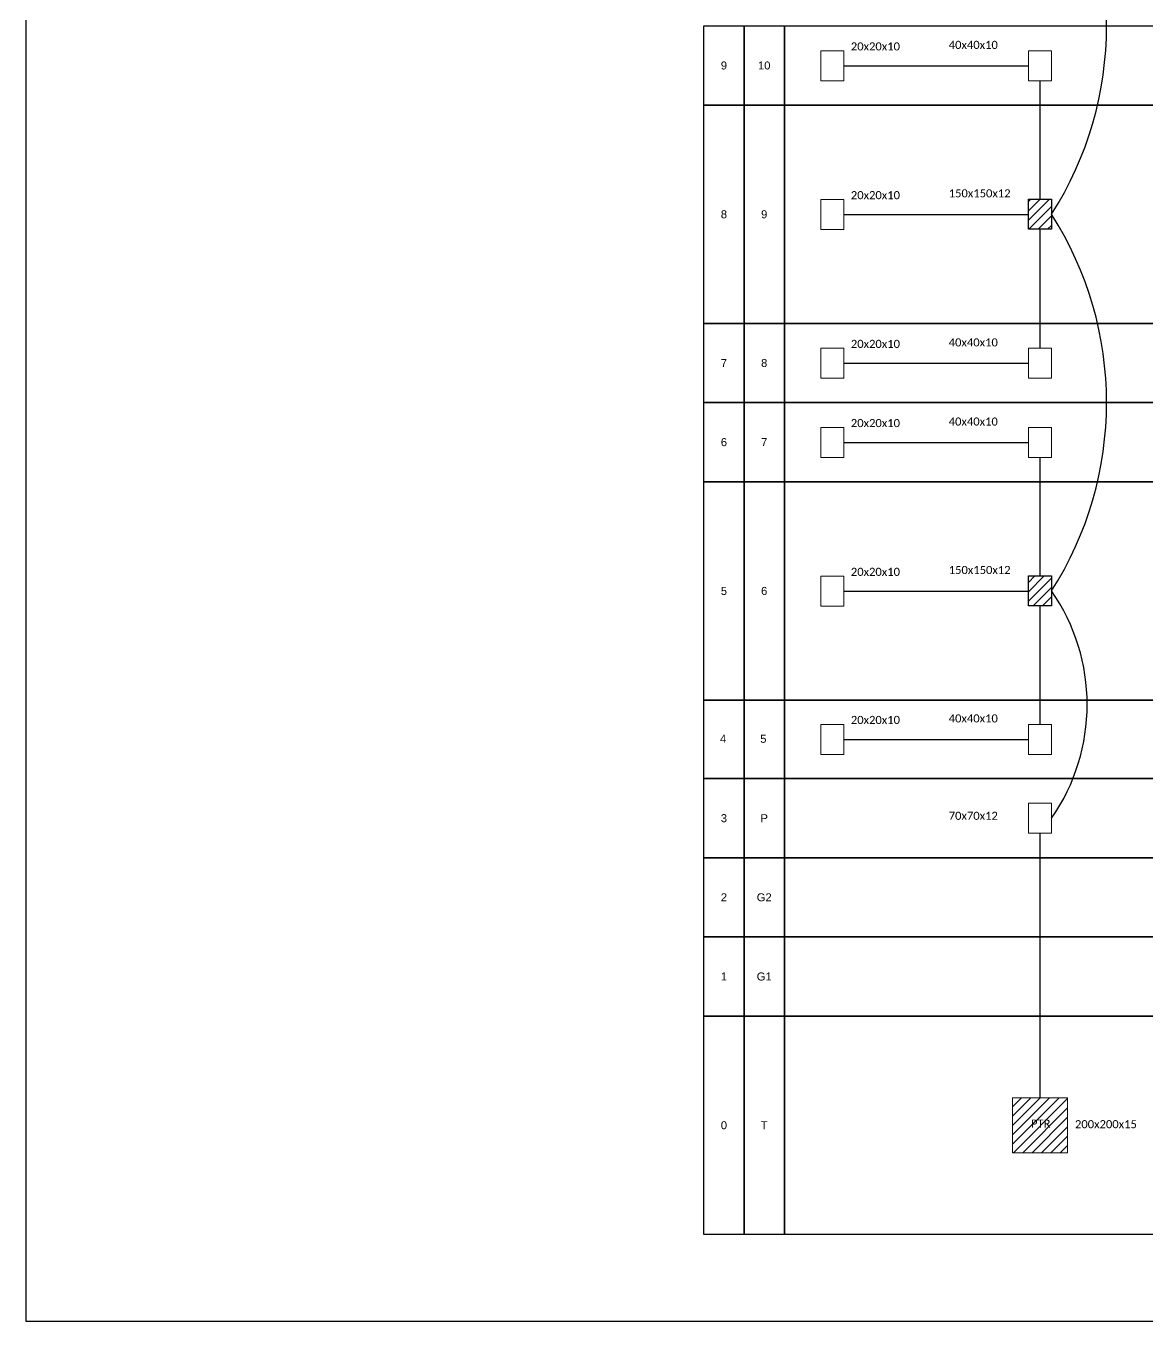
# Model space of a CAD drawing. Extents: x -89 to 1462, y 705 to 1544.
# Drawn here: x 868.3 to 1190.4, y 705 to 1077.2 of the extents above; entities that cross this region are included whole.
import ezdxf
from ezdxf.enums import TextEntityAlignment as Align

# ---------------------------------------------------------------- set-up
doc = ezdxf.new("R2010")
doc.units = 0
doc.styles.add('ARIAL', font='arial.ttf')
doc.styles.add('WMF-Calibri0', font='calibri.ttf')

msp = doc.modelspace()

# ---------------------------------------------------------------- hatches: boundary and pattern name
h = msp.add_hatch()
h.set_pattern_fill('ANSI31', color=1, scale=0.6)
h.set_pattern_definition([(45, (-128.6562, 46.1644), (-1.3470384, 1.3470384), [])])
h.paths.add_polyline_path([(1159.64, 1027.37), (1156.33, 1027.37), (1156.33, 1018.75), (1162.95, 1018.75), (1162.95, 1027.37)])
h = msp.add_hatch()
h.set_pattern_fill('ANSI31', color=1, scale=0.6)
h.set_pattern_definition([(45, (-172.0157, 36.1644), (-1.3470384, 1.3470384), [])])
h.paths.add_polyline_path([(1162.95, 919.14), (1156.33, 919.14), (1156.33, 910.52), (1162.95, 910.52)])
h = msp.add_hatch()
h.set_pattern_fill('ANSI31', color=1, scale=0.6)
h.set_pattern_definition([(45, (529.588, 3401.6099), (-1.3470384, 1.3470384), [])])
h.paths.add_polyline_path([(1167.55, 753.4), (1167.55, 769.2), (1151.74, 769.2), (1151.74, 753.4)])
h.paths.add_polyline_path([(1156.48, 760.03), (1163.28, 760.03), (1163.28, 763.5), (1156.48, 763.5)], flags=24)

# ---------------------------------------------------------------- linework, layer by layer
msp.add_lwpolyline([(1462.33, 705.02), (1462.33, 1543.59), (868.33, 1543.59), (868.33, 705.02), (1462.33, 705.02)])
for points in [[(1063.05, 1077.18), (1074.62, 1077.18), (1074.62, 1054.43), (1063.05, 1054.43)], [(1074.62, 1077.18), (1086.19, 1077.18), (1086.19, 1054.43), (1074.62, 1054.43)], [(1086.19, 1077.18), (1385.41, 1077.18), (1385.41, 1054.43), (1086.19, 1054.43)], [(1063.05, 1054.43), (1074.62, 1054.43), (1074.62, 991.69), (1063.05, 991.69)], [(1074.62, 1054.43), (1086.19, 1054.43), (1086.19, 991.69), (1074.62, 991.69)], [(1086.19, 1054.43), (1385.41, 1054.43), (1385.41, 991.69), (1086.19, 991.69)], [(1063.05, 991.69), (1074.62, 991.69), (1074.62, 968.95), (1063.05, 968.95)], [(1074.62, 991.69), (1086.19, 991.69), (1086.19, 968.95), (1074.62, 968.95)], [(1086.19, 991.69), (1385.41, 991.69), (1385.41, 968.95), (1086.19, 968.95)], [(1063.05, 968.95), (1074.62, 968.95), (1074.62, 946.2), (1063.05, 946.2)], [(1074.62, 968.95), (1086.19, 968.95), (1086.19, 946.2), (1074.62, 946.2)], [(1086.19, 968.95), (1385.41, 968.95), (1385.41, 946.2), (1086.19, 946.2)], [(1063.05, 946.2), (1074.62, 946.2), (1074.62, 883.46), (1063.05, 883.46)], [(1074.62, 946.2), (1086.19, 946.2), (1086.19, 883.46), (1074.62, 883.46)], [(1086.19, 946.2), (1385.41, 946.2), (1385.41, 883.46), (1086.19, 883.46)], [(1063.05, 883.46), (1074.62, 883.46), (1074.62, 860.9), (1063.05, 860.9)], [(1074.62, 883.46), (1086.19, 883.46), (1086.19, 860.9), (1074.62, 860.9)], [(1086.19, 883.46), (1385.41, 883.46), (1385.41, 860.9), (1086.19, 860.9)], [(1063.05, 860.9), (1074.62, 860.9), (1074.62, 838.16), (1063.05, 838.16)], [(1074.62, 860.9), (1086.19, 860.9), (1086.19, 838.16), (1074.62, 838.16)], [(1086.19, 860.9), (1385.41, 860.9), (1385.41, 838.16), (1086.19, 838.16)], [(1063.05, 838.16), (1074.62, 838.16), (1074.62, 815.42), (1063.05, 815.42)], [(1074.62, 838.16), (1086.19, 838.16), (1086.19, 815.42), (1074.62, 815.42)], [(1086.19, 838.16), (1385.41, 838.16), (1385.41, 815.42), (1086.19, 815.42)], [(1063.05, 815.42), (1074.62, 815.42), (1074.62, 792.67), (1063.05, 792.67)], [(1074.62, 815.42), (1086.19, 815.42), (1086.19, 792.67), (1074.62, 792.67)], [(1086.19, 815.42), (1385.41, 815.42), (1385.41, 792.67), (1086.19, 792.67)], [(1063.05, 792.67), (1074.62, 792.67), (1074.62, 729.93), (1063.05, 729.93)], [(1074.62, 792.67), (1086.19, 792.67), (1086.19, 729.93), (1074.62, 729.93)], [(1086.19, 792.67), (1385.41, 792.67), (1385.41, 729.93), (1086.19, 729.93)]]:
    msp.add_lwpolyline(points, close=True)
at = {"color": 0, "lineweight": 0}
for points in [[(1096.63, 1070.02), (1103.25, 1070.02), (1103.25, 1061.4), (1096.63, 1061.4)], [(1156.33, 1070.02), (1162.95, 1070.02), (1162.95, 1061.4), (1156.33, 1061.4)], [(1096.63, 1027.28), (1103.25, 1027.28), (1103.25, 1018.66), (1096.63, 1018.66)], [(1096.63, 984.54), (1103.25, 984.54), (1103.25, 975.92), (1096.63, 975.92)], [(1156.33, 984.54), (1162.95, 984.54), (1162.95, 975.92), (1156.33, 975.92)], [(1096.63, 961.79), (1103.25, 961.79), (1103.25, 953.17), (1096.63, 953.17)], [(1156.33, 961.79), (1162.95, 961.79), (1162.95, 953.17), (1156.33, 953.17)], [(1096.63, 919.05), (1103.25, 919.05), (1103.25, 910.43), (1096.63, 910.43)], [(1096.63, 876.49), (1103.25, 876.49), (1103.25, 867.87), (1096.63, 867.87)], [(1156.33, 876.49), (1162.95, 876.49), (1162.95, 867.87), (1156.33, 867.87)], [(1156.33, 853.84), (1162.95, 853.84), (1162.95, 845.22), (1156.33, 845.22)]]:
    msp.add_lwpolyline(points, close=True, dxfattribs=at)
at = {"color": 3}
for points in [[(1103.25, 1065.71), (1156.33, 1065.71)], [(1159.64, 1027.37), (1159.64, 1061.4)], [(1103.25, 1022.97), (1156.33, 1022.97)], [(1159.64, 984.72), (1159.64, 1018.75)], [(1103.25, 980.23), (1156.33, 980.23)], [(1103.25, 957.48), (1156.33, 957.48)], [(1159.64, 919.14), (1159.64, 953.17)], [(1103.25, 914.74), (1156.33, 914.74)], [(1159.64, 876.49), (1159.64, 910.52)], [(1103.25, 872.18), (1156.33, 872.18)], [(1159.64, 769.2), (1159.64, 845.22)]]:
    msp.add_lwpolyline(points, dxfattribs=at)
at = {"color": 1}
for points in [[(1156.33, 1027.37), (1162.95, 1027.37), (1162.95, 1018.75), (1156.33, 1018.75)], [(1156.33, 919.14), (1162.95, 919.14), (1162.95, 910.52), (1156.33, 910.52)]]:
    msp.add_lwpolyline(points, close=True, dxfattribs=at)
at = {"color": 1, "lineweight": 0}
msp.add_lwpolyline([(1151.74, 769.2), (1167.55, 769.2), (1167.55, 753.4), (1151.74, 753.4)], close=True, dxfattribs=at)
at = {"color": 3}
for centre, radius, start, end in [((1078.23, 1077.18), 100.53, 327.4312, 32.5688), ((1078.23, 968.95), 100.53, 327.4312, 32.5688), ((1115.99, 882.18), 57.2, 325.1908, 34.8092)]:
    msp.add_arc(centre, radius, start, end, dxfattribs=at)
for p in [(1063.05, 1054.43), (1063.05, 991.69), (1063.05, 968.95), (1063.05, 946.2), (1063.05, 883.46), (1063.05, 860.9), (1063.05, 838.16), (1063.05, 815.42), (1063.05, 792.67)]:
    msp.add_point(p)

# ---------------------------------------------------------------- texts
at = {"style": 'WMF-Calibri0'}
for s, p in [('20x20x10', (1105.3, 1070.13)), ('40x40x10', (1133.41, 1070.57)), ('20x20x10', (1105.3, 1027.39)), ('20x20x10', (1105.3, 984.65)), ('40x40x10', (1133.41, 985.08)), ('20x20x10', (1105.3, 961.9)), ('40x40x10', (1133.41, 962.34)), ('20x20x10', (1105.3, 919.16)), ('20x20x10', (1105.3, 876.6)), ('40x40x10', (1133.41, 877.04)), ('70x70x12', (1133.41, 849.06)), ('PTR', (1157.05, 760.62)), ('200x200x15', (1169.68, 760.44))]:
    msp.add_text(s, height=2.317, dxfattribs=at).set_placement(p)
at = {"style": 'ARIAL'}
for s, p in [('9', (1068.84, 1065.81)), ('10', (1080.41, 1065.81)), ('8', (1068.84, 1023.06)), ('9', (1080.41, 1023.06)), ('7', (1068.84, 980.32)), ('8', (1080.41, 980.32)), ('6', (1068.84, 957.58)), ('7', (1080.41, 957.58)), ('5', (1068.84, 914.83)), ('6', (1080.41, 914.83)), ('4', (1068.59, 872.34)), ('5', (1080.16, 872.34)), ('3', (1068.84, 849.53)), ('P', (1080.41, 849.53)), ('2', (1068.84, 826.79)), ('G2', (1080.41, 826.79)), ('1', (1068.84, 804.04)), ('G1', (1080.41, 804.04)), ('0', (1068.84, 761.3)), ('T', (1080.41, 761.3))]:
    msp.add_text(s, height=2.3, dxfattribs=at).set_placement(p, align=Align.MIDDLE_CENTER)
at = {"color": 1, "style": 'WMF-Calibri0'}
for p in [(1133.41, 1027.92), (1133.41, 919.69)]:
    msp.add_text('150x150x12', height=2.317, dxfattribs=at).set_placement(p)

doc.saveas('drawing.dxf')
